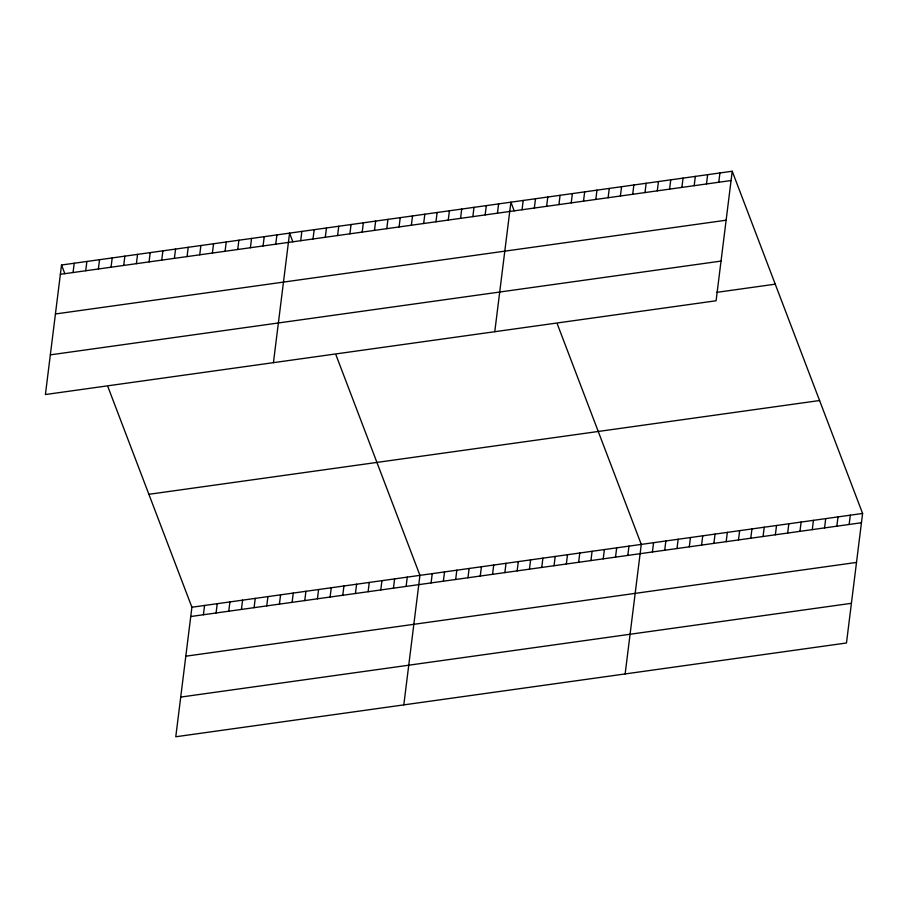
<?xml version="1.0" encoding="UTF-8"?>
<svg xmlns="http://www.w3.org/2000/svg" width="908" height="908" viewBox="0 0 908 908"><rect width="100%" height="100%" fill="white"/><g stroke="black" fill="none" stroke-linecap="round" stroke-linejoin="round"><path stroke-width="1.36" d="M61.528 265.011L45.4 394.537L716.094 300.764L732.223 171.237L61.528 265.011L64.843 273.694M73.049 272.525L74.206 263.241M85.715 270.754L86.873 261.47M98.382 268.984L99.54 259.699M111.048 267.213L112.206 257.929M123.715 265.442L124.873 256.158M136.393 263.672L137.551 254.376M149.06 261.901L150.217 252.606M161.726 260.131L162.884 250.835M174.393 258.36L175.55 249.064M187.059 256.589L188.217 247.294M199.737 254.819L200.884 245.523M212.404 253.048L213.562 243.753M225.071 251.278L226.228 241.982M107.961 386.887L191.906 607.236L175.777 736.763L846.472 642.989L862.6 513.463L732.223 171.237M237.737 249.507L238.895 240.211M203.415 614.75L204.572 605.466M250.404 247.725L251.561 238.441M216.081 612.979L217.239 603.695M263.07 245.954L264.228 236.67M228.759 611.209L229.917 601.913M275.748 244.184L276.906 234.9M241.426 609.438L242.584 600.143M273.433 362.655L289.573 233.129L292.875 241.812M254.092 607.668L255.25 598.372M300.707 240.699L301.865 231.404M266.759 605.897L267.917 596.601M313.01 238.974L314.157 229.69M279.426 604.126L280.583 594.831M325.302 237.26L326.46 227.965M337.594 235.535L338.752 226.251M292.104 602.356L293.25 593.06M349.898 233.821L351.055 224.537M304.77 600.585L305.928 591.29M362.19 232.108L363.348 222.812M317.437 598.815L318.594 589.519M374.482 230.382L375.64 221.098M330.103 597.044L331.261 587.748M386.785 228.668L387.943 219.373M342.77 595.262L343.928 585.978M399.077 226.943L400.235 217.659M355.437 593.491L356.594 584.207M411.369 225.229L412.527 215.934M368.115 591.721L369.272 582.437M423.673 223.504L424.831 214.22M380.781 589.95L381.939 580.666M435.965 221.79L437.123 212.495M393.448 588.18L394.605 578.895M448.257 220.065L449.415 210.781M406.114 586.409L407.272 577.125M460.56 218.351L461.718 209.056M403.81 704.88L419.939 575.354L336.005 355.017M472.852 216.626L474.01 207.342M431.084 582.925L432.242 573.629M485.144 214.912L486.302 205.617M443.376 581.199L444.534 571.915M497.448 213.187L498.606 203.903M455.668 579.486L456.826 570.19M494.769 331.715L510.898 202.178L514.212 210.872M467.972 577.76L469.13 568.476M522.043 209.759L523.19 200.464M480.264 576.047L481.422 566.751M534.335 208.034L535.493 198.75M492.556 574.321L493.714 565.037M546.627 206.32L547.785 197.025M504.859 572.607L506.017 563.312M558.931 204.595L560.088 195.311M517.151 570.882L518.309 561.598M571.223 202.881L572.38 193.586M529.455 569.168L530.601 559.873M583.515 201.156L584.673 191.872M541.747 567.455L542.905 558.159M595.818 199.442L596.976 190.147M554.039 565.729L555.197 556.445M608.11 197.717L609.268 188.433M566.342 564.016L567.5 554.72M620.402 196.003L621.56 186.708M578.634 562.29L579.792 553.006M632.706 194.278L633.863 184.994M590.926 560.577L592.084 551.281M644.998 192.564L646.155 183.268M603.23 558.851L604.388 549.567M657.29 190.839L658.448 181.555M615.522 557.137L616.68 547.842M669.593 189.125L670.751 179.829M627.814 555.412L628.972 546.128M681.885 187.4L683.043 178.116M625.135 673.94L641.275 544.403L557.33 324.065M694.177 185.686L695.335 176.402M652.409 551.973L653.567 542.689M706.481 183.972L707.638 174.677M664.701 550.259L665.859 540.964M718.773 182.247L719.93 172.963M677.005 548.534L678.163 539.25M689.297 546.82L690.455 537.525M701.589 545.095L702.747 535.811M713.892 543.381L715.05 534.097M726.184 541.667L727.342 532.372M738.488 539.942L739.634 530.658M750.78 538.228L751.938 528.933M763.072 536.503L764.23 527.219M775.375 534.789L776.533 525.494M787.667 533.064L788.825 523.78M799.959 531.35L801.117 522.055M812.263 529.625L813.42 520.341M824.555 527.911L825.712 518.616M836.847 526.186L838.005 516.902M849.15 524.472L850.308 515.177M60.382 274.295L731.076 180.533M55.433 313.975L726.128 220.213M50.337 354.858L721.031 261.084M716.503 292.387L775.25 284.17M148.878 494.304L819.572 400.53M191.906 607.236L862.6 513.463M190.748 616.521L861.442 522.747M185.811 656.2L856.505 562.427M180.715 697.083L851.409 603.309"/></g></svg>
